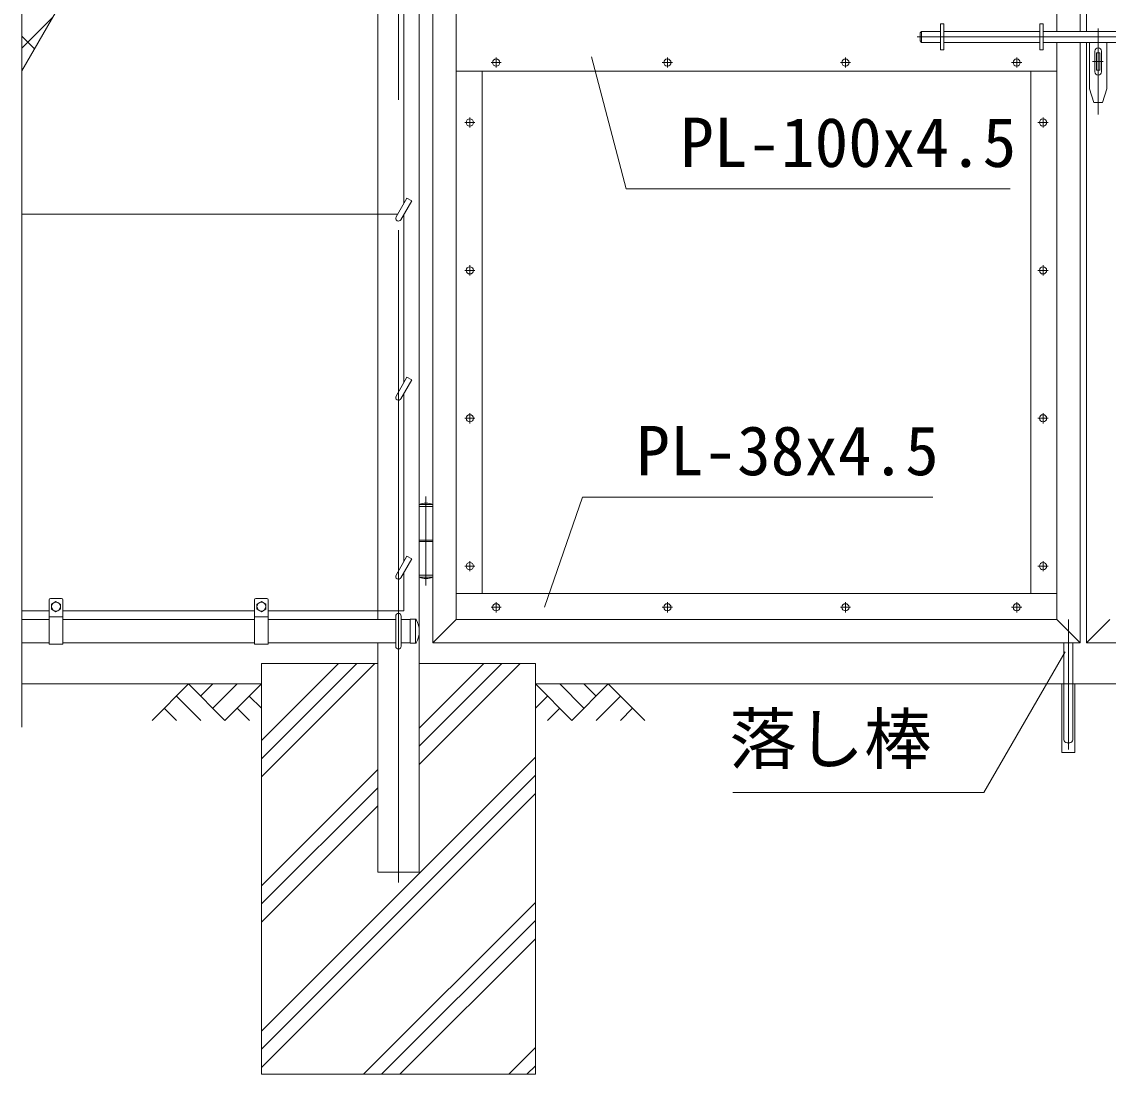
# Model space of a CAD drawing. Units: millimetres, scale not verified. Extents: x -6300 to 6300, y -4455 to 4455.
# Drawn here: x 366 to 1953, y -1649 to -112 of the extents above; entities that cross this region are included whole.
import ezdxf
from ezdxf.enums import TextEntityAlignment as Align

# ---------------------------------------------------------------- set-up
doc = ezdxf.new("R2010")
doc.units = ezdxf.units.MM
doc.header["$LTSCALE"] = 30
doc.linetypes.add('USER1', pattern=[50.8, 31.75, -6.35, 6.35, -6.35])
for name, color, linetype, lineweight in [('0-0_D-STR1', 1, 'Continuous', 18), ('0-1_D-STR3', 3, 'Continuous', 13), ('0-2_D-BMK', 2, 'USER1', 13), ('0-3_D-STR4', 7, 'Continuous', 9), ('0-4_D-BGD', 7, 'Continuous', 9), ('0-5_D-DCR-HCH', 7, 'Continuous', 9), ('0-6_D-STR-DIM', 7, 'Continuous', 9), ('0-8_D-STR-TXT', 7, 'Continuous', 9), ('0-A_Defpoints', 8, 'Continuous', 18)]:
    doc.layers.add(name, color=color, linetype=linetype, lineweight=lineweight)
doc.styles.add('ＭＳ ゴシック', font='')
doc.styles.get('ＭＳ ゴシック').set_extended_font_data('MS Gothic')

msp = doc.modelspace()

# ---------------------------------------------------------------- linework, layer by layer
at = {"layer": '0-0_D-STR1'}
for p, q in [((885.81, -985.05), (885.81, 1416.95)), ((946.31, 780.95), (946.31, -1354.05)), ((966.31, -1019.05), (966.31, 750.95)), ((1911.31, 750.95), (1911.31, -126.05)), ((1920.81, 750.95), (1920.81, -126.05)), ((1000.31, -985.05), (1000.31, 716.95)), ((1877.31, 716.95), (1877.31, -126.05)), ((1877.31, -142.05), (1877.31, -985.05)), ((1911.31, -142.05), (1911.31, -1019.05)), ((1920.81, -142.05), (1920.81, -1019.05)), ((1877.31, -184.05), (1000.31, -184.05)), ((1038.31, -947.05), (1038.31, -184.05)), ((1839.31, -184.05), (1839.31, -947.05)), ((1877.31, -947.05), (1000.31, -947.05)), ((366.06, -985.05), (406.06, -985.05)), ((426.06, -985.05), (706.06, -985.05)), ((726.06, -985.05), (912.06, -985.05)), ((920.06, -985.05), (933.06, -985.05)), ((941.39, -984.55), (933.06, -984.55)), ((933.06, -1019.55), (933.06, -984.55)), ((941.06, -1019.55), (941.06, -984.55)), ((1000.31, -985.05), (966.31, -1019.05)), ((1877.31, -985.05), (1000.31, -985.05)), ((1877.31, -985.05), (1911.31, -1019.05)), ((1954.81, -985.05), (1920.81, -1019.05)), ((366.06, -1019.05), (406.06, -1019.05)), ((426.06, -1019.05), (706.06, -1019.05)), ((726.06, -1019.05), (912.06, -1019.05)), ((920.06, -1019.05), (933.06, -1019.05)), ((941.39, -1019.55), (933.06, -1019.55)), ((1911.31, -1019.05), (966.31, -1019.05)), ((1920.81, -1019.05), (2865.81, -1019.05))]:
    msp.add_line(p, q, dxfattribs=at)
msp.add_lwpolyline([(946.31, -1354.05), (885.81, -1354.05), (885.81, -1019.05)], dxfattribs=at)
for centre, radius, start, end in [((941.39, -985.55), 1, 32.29827, 90), ((910.83, -1002.05), 35.72, 331.52136, 28.47864), ((941.39, -1018.55), 1, 270, 327.70173)]:
    msp.add_arc(centre, radius, start, end, dxfattribs=at)
at = {"layer": '0-1_D-STR3'}
for p, q in [((924.06, -377.19), (924.06, -85.69)), ((1677.81, -128.05), (1679.81, -126.05)), ((1679.81, -126.05), (1707.81, -126.05)), ((1679.81, -126.05), (1679.81, -142.05)), ((1707.81, -115.05), (1712.31, -115.05)), ((1707.81, -115.05), (1707.81, -153.05)), ((1712.31, -115.05), (1712.31, -153.05)), ((1712.31, -126.05), (1852.81, -126.05)), ((1852.81, -115.05), (1852.81, -153.05)), ((1852.81, -115.05), (1857.31, -115.05)), ((1857.31, -115.05), (1857.31, -153.05)), ((1857.31, -126.05), (1974.81, -126.05)), ((1677.81, -128.05), (1677.81, -140.05)), ((1677.81, -140.05), (1679.81, -142.05)), ((1679.81, -142.05), (1707.81, -142.05)), ((1712.31, -142.05), (1852.81, -142.05)), ((1857.31, -142.05), (1974.81, -142.05)), ((1925.31, -142.05), (1925.31, -210.05)), ((1950.31, -142.05), (1950.31, -210.05)), ((1707.81, -153.05), (1712.31, -153.05)), ((1852.81, -153.05), (1857.31, -153.05)), ((1932.81, -155.05), (1932.81, -185.05)), ((1935.56, -157.55), (1940.06, -157.55)), ((1935.56, -157.55), (1935.56, -182.55)), ((1940.06, -157.55), (1940.06, -182.55)), ((1942.81, -155.05), (1942.81, -185.05)), ((1935.56, -182.55), (1940.06, -182.55)), ((1925.31, -210.05), (1931.31, -230.05)), ((1944.31, -230.05), (1950.31, -210.05)), ((1931.31, -230.05), (1944.31, -230.05)), ((928.52, -369.46), (912.59, -397.05)), ((935.45, -373.46), (919.52, -401.05)), ((935.45, -373.46), (928.52, -369.46)), ((366.06, -393.05), (914.9, -393.05)), ((924.06, -638.69), (924.06, -393.19)), ((928.52, -630.96), (912.59, -658.55)), ((935.45, -634.96), (928.52, -630.96)), ((935.45, -634.96), (919.52, -662.55)), ((924.06, -900.19), (924.06, -654.69)), ((966.31, -817.05), (946.31, -817.05)), ((946.31, -817.05), (946.31, -923.05)), ((966.31, -820.05), (946.31, -820.05)), ((966.31, -923.05), (966.31, -817.05)), ((966.31, -869.05), (946.31, -869.05)), ((946.31, -871.05), (966.31, -871.05)), ((928.52, -892.46), (912.59, -920.05)), ((935.45, -896.46), (919.52, -924.05)), ((935.45, -896.46), (928.52, -892.46)), ((924.06, -972.05), (924.06, -916.19)), ((946.31, -920.05), (966.31, -920.05)), ((966.31, -923.05), (946.31, -923.05)), ((406.06, -1021.05), (406.06, -956.05)), ((408.06, -954.05), (424.06, -954.05)), ((409.56, -969.79), (409.56, -962.31)), ((422.56, -969.79), (422.56, -962.31)), ((426.06, -1021.05), (426.06, -956.05)), ((706.06, -1021.05), (706.06, -956.05)), ((708.06, -954.05), (724.06, -954.05)), ((709.56, -969.79), (709.56, -962.31)), ((722.56, -969.79), (722.56, -962.31)), ((726.06, -1021.05), (726.06, -956.05)), ((406.06, -972.05), (366.06, -972.05)), ((406.06, -981.05), (426.06, -981.05)), ((416.06, -973.55), (409.56, -969.79)), ((422.56, -969.79), (416.06, -973.55)), ((706.06, -972.05), (426.06, -972.05)), ((706.06, -981.05), (726.06, -981.05)), ((716.06, -973.55), (709.56, -969.79)), ((722.56, -969.79), (716.06, -973.55)), ((924.06, -972.05), (726.06, -972.05)), ((912.06, -1024.05), (912.06, -980.05)), ((920.06, -1024.05), (920.06, -980.05)), ((406.06, -1021.05), (426.06, -1021.05)), ((706.06, -1021.05), (726.06, -1021.05)), ((1887.81, -1160.55), (1887.81, -1019.05)), ((1900.81, -1160.55), (1900.81, -1019.05)), ((1884.76, -1079.05), (1884.76, -1179.05)), ((1903.86, -1079.05), (1903.86, -1179.05)), ((1892.31, -1165.05), (1896.31, -1165.05)), ((1903.86, -1179.05), (1884.76, -1179.05))]:
    msp.add_line(p, q, dxfattribs=at)
for points in [[(422.56, -962.31), (416.06, -958.55), (409.56, -962.31)], [(722.56, -962.31), (716.06, -958.55), (709.56, -962.31)]]:
    msp.add_lwpolyline(points, dxfattribs=at)
for centre, radius in [((1058.81, -171.55), 5.25), ((1308.81, -171.55), 5.25), ((1568.81, -171.55), 5.25), ((1818.81, -171.55), 5.25), ((1020.31, -259.05), 5.25), ((1857.31, -259.05), 5.25), ((1020.31, -475.05), 5.25), ((1857.31, -475.05), 5.25), ((1020.31, -691.05), 5.25), ((1857.31, -691.05), 5.25), ((1020.31, -907.05), 5.25), ((1857.31, -907.05), 5.25), ((416.06, -966.05), 6.49), ((716.06, -966.05), 6.49), ((1058.81, -967.05), 5.25), ((1308.81, -967.05), 5.25), ((1568.81, -967.05), 5.25), ((1818.81, -967.05), 5.25)]:
    msp.add_circle(centre, radius, dxfattribs=at)
for centre, radius, start, end in [((1937.81, -155.05), 5, 0, 180), ((1937.81, -185.05), 5, 180, 0), ((916.06, -399.05), 4, 150, 330), ((916.06, -660.55), 4, 150, 330), ((956.31, -841.05), 26, 67.38014, 112.61986), ((916.06, -922.05), 4, 150, 330), ((956.31, -899.05), 26, 247.38014, 292.61986), ((408.06, -956.05), 2, 90, 180), ((424.06, -956.05), 2, 0, 90), ((708.06, -956.05), 2, 90, 180), ((724.06, -956.05), 2, 0, 90), ((916.06, -980.05), 4, 0, 180), ((916.06, -1024.05), 4, 180, 0), ((1892.31, -1160.55), 4.5, 180, 270), ((1896.31, -1160.55), 4.5, 270, 0)]:
    msp.add_arc(centre, radius, start, end, dxfattribs=at)
at = {"layer": '0-2_D-BMK'}
for p, q in [((916.06, -1369.05), (916.06, 1490.95)), ((1937.81, -122.03), (1937.81, -247.56)), ((1673.7, -134.05), (2253.81, -134.05)), ((1051.37, -171.55), (1066.25, -171.55)), ((1058.81, -164.11), (1058.81, -178.99)), ((1301.37, -171.55), (1316.25, -171.55)), ((1308.81, -164.11), (1308.81, -178.99)), ((1561.37, -171.55), (1576.25, -171.55)), ((1568.81, -164.11), (1568.81, -178.99)), ((1811.37, -171.55), (1826.25, -171.55)), ((1818.81, -164.11), (1818.81, -178.99)), ((1929.72, -170.05), (1945.26, -170.05)), ((1020.31, -251.61), (1020.31, -266.49)), ((1857.31, -251.61), (1857.31, -266.49)), ((1012.87, -259.05), (1027.75, -259.05)), ((1849.87, -259.05), (1864.75, -259.05)), ((1012.87, -475.05), (1027.75, -475.05)), ((1020.31, -467.61), (1020.31, -482.49)), ((1849.87, -475.05), (1864.75, -475.05)), ((1857.31, -467.61), (1857.31, -482.49)), ((1012.87, -691.05), (1027.75, -691.05)), ((1020.31, -683.61), (1020.31, -698.49)), ((1849.87, -691.05), (1864.75, -691.05)), ((1857.31, -683.61), (1857.31, -698.49)), ((956.31, -935.05), (956.31, -805.05)), ((1020.31, -899.61), (1020.31, -914.49)), ((1857.31, -899.61), (1857.31, -914.49)), ((1012.87, -907.05), (1027.75, -907.05)), ((1849.87, -907.05), (1864.75, -907.05)), ((1051.37, -967.05), (1066.25, -967.05)), ((1058.81, -959.61), (1058.81, -974.49)), ((1301.37, -967.05), (1316.25, -967.05)), ((1308.81, -959.61), (1308.81, -974.49)), ((1561.37, -967.05), (1576.25, -967.05)), ((1568.81, -959.61), (1568.81, -974.49)), ((1811.37, -967.05), (1826.25, -967.05)), ((1818.81, -959.61), (1818.81, -974.49)), ((1894.31, -1174.96), (1894.31, -984.96))]:
    msp.add_line(p, q, dxfattribs=at)
at = {"layer": '0-3_D-STR4'}
msp.add_line((716.06, -1049.05), (885.81, -1049.05), dxfattribs=at)
msp.add_lwpolyline([(946.31, -1049.05), (1116.06, -1049.05), (1116.06, -1649.05), (716.06, -1649.05), (716.06, -1049.05)], dxfattribs=at)
at = {"layer": '0-4_D-BGD'}
for p, q in [((366.06, -1079.05), (716.06, -1079.05)), ((2716.06, -1079.05), (1116.06, -1079.05))]:
    msp.add_line(p, q, dxfattribs=at)
at = {"layer": '0-5_D-DCR-HCH'}
for p, q in [((366.06, -150.46), (411.49, -105.03)), ((384.68, -151.46), (366.06, -132.83)), ((716.06, -1214.68), (881.69, -1049.05)), ((716.06, -1188.16), (855.17, -1049.05)), ((716.06, -1161.65), (828.65, -1049.05)), ((946.31, -1196.56), (1093.82, -1049.05)), ((946.31, -1170.04), (1067.3, -1049.05)), ((946.31, -1143.53), (1040.79, -1049.05)), ((609.63, -1079.05), (556.42, -1132.26)), ((609.63, -1079.05), (662.85, -1132.26)), ((627.28, -1096.88), (645.11, -1079.05)), ((645.11, -1114.52), (680.58, -1079.05)), ((662.85, -1132.26), (716.06, -1079.05)), ((1169.27, -1132.26), (1116.06, -1079.05)), ((1187.01, -1114.52), (1151.53, -1079.05)), ((1222.48, -1079.05), (1169.27, -1132.26)), ((1204.74, -1096.79), (1187.01, -1079.05)), ((1222.48, -1079.05), (1275.69, -1132.26)), ((591.9, -1096.79), (627.53, -1132.26)), ((698.32, -1096.79), (716.06, -1114.44)), ((1133.8, -1096.79), (1116.06, -1114.44)), ((1240.22, -1096.79), (1204.58, -1132.26)), ((574.16, -1114.52), (591.98, -1132.26)), ((680.58, -1114.52), (698.4, -1132.26)), ((1151.53, -1114.52), (1133.71, -1132.26)), ((1257.96, -1114.52), (1240.14, -1132.26)), ((716.06, -1585.91), (1116.06, -1185.91)), ((716.06, -1373.78), (885.81, -1204.03)), ((716.06, -1612.43), (1116.06, -1212.43)), ((716.06, -1400.29), (885.81, -1230.54)), ((716.06, -1638.94), (1116.06, -1238.94)), ((716.06, -1426.81), (885.81, -1257.06)), ((865.05, -1649.05), (1116.06, -1398.04)), ((891.57, -1649.05), (1116.06, -1424.56)), ((918.08, -1649.05), (1116.06, -1451.07)), ((1077.18, -1649.05), (1116.06, -1610.17)), ((1103.7, -1649.05), (1116.06, -1636.69))]:
    msp.add_line(p, q, dxfattribs=at)
at = {"layer": '0-6_D-STR-DIM'}
msp.add_line((366.06, -1142.05), (366.06, 175.3), dxfattribs=at)
at = {"layer": '0-8_D-STR-TXT'}
for points in [[(1809.1, -355.81), (1248.83, -355.81), (1197.82, -163.36)], [(1696.28, -806), (1184.74, -806), (1129.55, -966.84)], [(1404.57, -1237.45), (1771.06, -1237.45), (1889.53, -1032.25)]]:
    msp.add_lwpolyline(points, dxfattribs=at)
at = {"layer": '0-A_Defpoints'}
msp.add_line((366.06, -183.72), (1309.84, 1450.95), dxfattribs=at)

# ---------------------------------------------------------------- texts
at = {"layer": '0-8_D-STR-TXT', "style": 'ＭＳ ゴシック'}
for s, p in [('PL-100x4.5', (1327.5, -345.69)), ('PL-38x4.5', (1263.41, -795.88)), ('落し棒', (1399.24, -1216.86))]:
    msp.add_text(s, height=72.14, dxfattribs=at).set_placement(p, align=Align.BOTTOM_LEFT)

doc.saveas('drawing.dxf')
